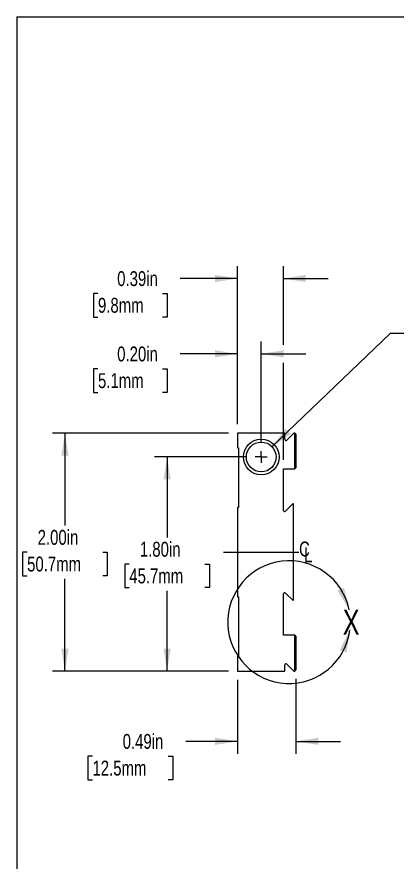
# Model space of a CAD drawing. Header units: inches. Extents: x 0.1 to 10.9, y 0 to 8.5.
# Drawn here: x 0.062 to 2.191, y 3.717 to 8.451 of the extents above; entities that cross this region are included whole.
import ezdxf

# ---------------------------------------------------------------- set-up
doc = ezdxf.new("R2010")
doc.units = ezdxf.units.IN
doc.header["$MEASUREMENT"] = 0
doc.linetypes.add('CENTERX2', pattern=[0.8, 0.5, -0.1, 0.1, -0.1])
doc.styles.add('SLDTEXTSTYLE0', font='TXT', dxfattribs={"width": 0.75})
doc.dimstyles.new('SLDDIMSTYLE10', dxfattribs={"dimtxt": 0.083333, "dimasz": 0.125, "dimexe": 0, "dimexo": 0.0625, "dimgap": 0.020833, "dimtad": 0, "dimtih": 1, "dimtoh": 1, "dimlfac": 1.5, "dimrnd": 1e-09, "dimdsep": 46, "dimtxsty": 'SLDTEXTSTYLE0', "dimsah": 1, "dimcen": 0, "dimadec": 0, "dimazin": 2, "dimtfac": 1, "dimtofl": 0, "dimtmove": 0, "dimatfit": 3, "dimfxl": 1, "dimfrac": 2, "dimtolj": 1, "dimtzin": 12, "dimarcsym": 0})
doc.dimstyles.new('SLDDIMSTYLE4', dxfattribs={"dimtxt": 0.083333, "dimasz": 0.125, "dimexe": 0, "dimexo": 0.0625, "dimgap": 0.020833, "dimtad": 0, "dimtih": 1, "dimtoh": 1, "dimlfac": 1.5, "dimrnd": 1e-09, "dimzin": 4, "dimdsep": 46, "dimtxsty": 'SLDTEXTSTYLE0', "dimsah": 1, "dimcen": 0.09, "dimadec": 0, "dimazin": 1, "dimtfac": 1, "dimtofl": 0, "dimtmove": 0, "dimatfit": 3, "dimfxl": 1, "dimfrac": 2, "dimtolj": 1, "dimtzin": 12, "dimarcsym": 0})
doc.dimstyles.new('SLDDIMSTYLE8', dxfattribs={"dimtxt": 0.083333, "dimasz": 0.125, "dimexe": 0, "dimexo": 0.0625, "dimgap": 0.020833, "dimtad": 0, "dimtih": 1, "dimtoh": 1, "dimlfac": 1.5, "dimrnd": 1e-09, "dimdsep": 46, "dimtxsty": 'SLDTEXTSTYLE0', "dimsah": 1, "dimcen": 0.09, "dimadec": 0, "dimazin": 2, "dimtfac": 1, "dimtmove": 0, "dimatfit": 0, "dimfxl": 1, "dimfrac": 2, "dimtolj": 1, "dimtzin": 12, "dimarcsym": 0})
doc.dimstyles.new('SLDDIMSTYLE9', dxfattribs={"dimtxt": 0.083333, "dimasz": 0.125, "dimexe": 0, "dimexo": 0.0625, "dimgap": 0.020833, "dimtad": 0, "dimtih": 1, "dimtoh": 1, "dimlfac": 1.5, "dimrnd": 1e-09, "dimzin": 0, "dimdsep": 46, "dimtxsty": 'SLDTEXTSTYLE0', "dimsah": 1, "dimcen": 0.09, "dimadec": 0, "dimazin": 0, "dimtfac": 1, "dimtmove": 0, "dimatfit": 0, "dimfxl": 1, "dimfrac": 2, "dimtolj": 1, "dimtzin": 12, "dimarcsym": 0})

# ---------------------------------------------------------------- blocks, each defined once
blk = doc.blocks.new('SW_SYMBOL_MOD_CL')
at = {"color": 0, "linetype": 'Continuous', "lineweight": 0, "char_height": 30.8, "attachment_point": 5, "style": 'SLDTEXTSTYLE0'}
for s, insert in [('C', (15.7, 23.6)), ('L', (23.6, 11.8))]:
    blk.add_mtext(s, dxfattribs=dict(at, insert=insert))
blk = doc.blocks.new('_D_15')
at = {"color": 7, "linetype": 'Continuous', "lineweight": 0}
for p, q in [((1.2972, 6.1693), (1.2972, 7.0555)), ((1.5552, 6.6136), (1.5552, 7.0555)), ((1.2972, 6.9855), (0.9768, 6.9855)), ((1.5552, 6.9855), (1.8052, 6.9855)), ((0.5163, 6.9023), (0.491, 6.9023)), ((0.491, 6.9023), (0.491, 6.7699)), ((0.8785, 6.9023), (0.9038, 6.9023)), ((0.9038, 6.9023), (0.9038, 6.7699)), ((0.491, 6.7699), (0.5163, 6.7699)), ((0.9038, 6.7699), (0.8785, 6.7699)), ((1.5552, 5.9693), (1.5552, 6.5136))]:
    blk.add_line(p, q, dxfattribs=at)
at = {"color": 7, "linetype": 'Continuous', "lineweight": 18}
for points in [[(1.2972, 6.9855), (1.1722, 7.0055), (1.1722, 6.9655)], [(1.5552, 6.9855), (1.6802, 6.9655), (1.6802, 7.0055)]]:
    blk.add_solid(points, dxfattribs=at)
at = {"color": 7, "linetype": 'Continuous', "lineweight": 18, "char_height": 0.08333, "attachment_point": 1, "style": 'SLDTEXTSTYLE0'}
for s, insert in [('0.39in', (0.6238, 7.0267)), ('9.8mm', (0.5163, 6.8773))]:
    blk.add_mtext(s, dxfattribs=dict(at, insert=insert))
blk = doc.blocks.new('_D_16')
at = {"color": 7, "linetype": 'Continuous', "lineweight": 0}
for p, q in [((1.2972, 4.7373), (1.2972, 4.3236)), ((1.6252, 4.744), (1.6252, 4.3236)), ((1.2972, 4.3936), (1.0076, 4.3936)), ((1.6252, 4.3936), (1.8752, 4.3936)), ((0.4855, 4.3105), (0.4602, 4.3105)), ((0.4602, 4.3105), (0.4602, 4.1781)), ((0.9093, 4.3105), (0.9346, 4.3105)), ((0.9346, 4.3105), (0.9346, 4.1781)), ((0.4602, 4.1781), (0.4855, 4.1781)), ((0.9346, 4.1781), (0.9093, 4.1781))]:
    blk.add_line(p, q, dxfattribs=at)
at = {"color": 7, "linetype": 'Continuous', "lineweight": 18}
for points in [[(1.2972, 4.3936), (1.1722, 4.4136), (1.1722, 4.3736)], [(1.6252, 4.3936), (1.7502, 4.3736), (1.7502, 4.4136)]]:
    blk.add_solid(points, dxfattribs=at)
at = {"color": 7, "linetype": 'Continuous', "lineweight": 18, "char_height": 0.08333, "attachment_point": 1, "style": 'SLDTEXTSTYLE0'}
for s, insert in [('0.49in', (0.6546, 4.4348)), ('12.5mm', (0.4855, 4.2855))]:
    blk.add_mtext(s, dxfattribs=dict(at, insert=insert))
blk = doc.blocks.new('_D_17')
at = {"color": 7, "linetype": 'Continuous', "lineweight": 0}
for p, q in [((1.2972, 6.1693), (1.2972, 6.6336)), ((1.4305, 6.0693), (1.4305, 6.6336)), ((1.2972, 6.5636), (0.9768, 6.5636)), ((1.4305, 6.5636), (1.6805, 6.5636)), ((0.5163, 6.4804), (0.491, 6.4804)), ((0.491, 6.4804), (0.491, 6.348)), ((0.8785, 6.4804), (0.9038, 6.4804)), ((0.9038, 6.4804), (0.9038, 6.348)), ((0.491, 6.348), (0.5163, 6.348)), ((0.9038, 6.348), (0.8785, 6.348))]:
    blk.add_line(p, q, dxfattribs=at)
at = {"color": 7, "linetype": 'Continuous', "lineweight": 18}
for points in [[(1.2972, 6.5636), (1.1722, 6.5836), (1.1722, 6.5436)], [(1.4305, 6.5636), (1.5555, 6.5436), (1.5555, 6.5836)]]:
    blk.add_solid(points, dxfattribs=at)
at = {"color": 7, "linetype": 'Continuous', "lineweight": 18, "char_height": 0.08333, "attachment_point": 1, "style": 'SLDTEXTSTYLE0'}
for s, insert in [('0.20in', (0.6238, 6.6048)), ('5.1mm', (0.5163, 6.4554))]:
    blk.add_mtext(s, dxfattribs=dict(at, insert=insert))
blk = doc.blocks.new('_D_18')
at = {"color": 7, "linetype": 'Continuous', "lineweight": 0}
for p, q in [((1.2472, 6.1193), (0.2612, 6.1193)), ((0.3312, 6.1193), (0.3312, 5.6026)), ((0.1194, 5.4533), (0.094, 5.4533)), ((0.094, 5.4533), (0.094, 5.3209)), ((0.5431, 5.4533), (0.5685, 5.4533)), ((0.5685, 5.4533), (0.5685, 5.3209)), ((0.094, 5.3209), (0.1194, 5.3209)), ((0.3312, 4.7873), (0.3312, 5.304)), ((0.5685, 5.3209), (0.5431, 5.3209)), ((1.2472, 4.7873), (0.2612, 4.7873))]:
    blk.add_line(p, q, dxfattribs=at)
at = {"color": 7, "linetype": 'Continuous', "lineweight": 18}
for points in [[(0.3312, 6.1193), (0.3112, 5.9943), (0.3512, 5.9943)], [(0.3312, 4.7873), (0.3512, 4.9123), (0.3112, 4.9123)]]:
    blk.add_solid(points, dxfattribs=at)
at = {"color": 7, "linetype": 'Continuous', "lineweight": 18, "char_height": 0.08333, "attachment_point": 1, "style": 'SLDTEXTSTYLE0'}
for s, insert in [('2.00in', (0.1785, 5.5776)), ('50.7mm', (0.1194, 5.4283))]:
    blk.add_mtext(s, dxfattribs=dict(at, insert=insert))
blk = doc.blocks.new('_D_19')
at = {"color": 7, "linetype": 'Continuous', "lineweight": 0}
for p, q in [((1.3472, 5.986), (0.8335, 5.986)), ((0.9035, 5.986), (0.9035, 5.536)), ((0.6916, 5.3867), (0.6663, 5.3867)), ((0.6663, 5.3867), (0.6663, 5.2543)), ((1.1154, 5.3867), (1.1407, 5.3867)), ((1.1407, 5.3867), (1.1407, 5.2543)), ((0.6663, 5.2543), (0.6916, 5.2543)), ((1.1407, 5.2543), (1.1154, 5.2543)), ((0.9035, 4.7873), (0.9035, 5.2374)), ((1.2472, 4.7873), (0.8335, 4.7873))]:
    blk.add_line(p, q, dxfattribs=at)
at = {"color": 7, "linetype": 'Continuous', "lineweight": 18}
for points in [[(0.9035, 5.986), (0.8835, 5.861), (0.9235, 5.861)], [(0.9035, 4.7873), (0.9235, 4.9123), (0.8835, 4.9123)]]:
    blk.add_solid(points, dxfattribs=at)
at = {"color": 7, "linetype": 'Continuous', "lineweight": 18, "char_height": 0.08333, "attachment_point": 1, "style": 'SLDTEXTSTYLE0'}
for s, insert in [('1.80in', (0.7508, 5.511)), ('45.7mm', (0.6916, 5.3617))]:
    blk.add_mtext(s, dxfattribs=dict(at, insert=insert))
blk = doc.blocks.new('_D_20')
at = {"color": 7, "linetype": 'Continuous', "lineweight": 0}
for p, q in [((1.4907, 6.0436), (2.1544, 6.6786)), ((2.1544, 6.6786), (2.3044, 6.6786))]:
    blk.add_line(p, q, dxfattribs=at)
at = {"color": 7, "linetype": 'Continuous', "lineweight": 18}
blk.add_solid([(1.4907, 6.0436), (1.5949, 6.1156), (1.5672, 6.1445)], dxfattribs=at)
at = {"color": 7, "linetype": 'Continuous', "lineweight": 18, "attachment_point": 1, "style": 'SLDTEXTSTYLE0'}
for s, insert, char_height in [('%%c', (2.3044, 6.7165), 0.08333), ('0.25', (2.4301, 6.7165), 0.08333), ('in[', (2.6456, 6.7165), 0.08333), ('%%c', (2.7746, 6.7165), 0.08333), ('6.4mm]', (2.9004, 6.7165), 0.08333), ('0.50in[12.7mm] DEEP', (2.3356, 6.5841), 0.083333), ('BOTH SIDES', (2.3356, 6.4517), 0.08333)]:
    blk.add_mtext(s, dxfattribs=dict(at, insert=insert, char_height=char_height))
blk = doc.blocks.new('SW_CENTERMARKSYMBOL_9')
at = {"color": 0, "linetype": 'Continuous', "lineweight": 18}
for q in [(-0.0333, 0), (0, 0.0333), (0, -0.0333), (0.0333, 0)]:
    blk.add_line((0, 0), q, dxfattribs=at)

msp = doc.modelspace()

# ---------------------------------------------------------------- linework, layer by layer
at = {"color": 7, "linetype": 'Continuous', "lineweight": 18}
for p, q in [((0.0622, 8.4506), (10.9445, 8.4506)), ((0.0622, 8.4506), (0.0622, 0.0356)), ((1.2972, 6.1193), (1.2972, 6.0367)), ((1.5625, 6.1193), (1.2972, 6.1193)), ((1.5625, 6.0853), (1.5625, 6.1193)), ((1.6127, 6.1193), (1.5739, 6.0806)), ((1.6185, 6.1193), (1.6127, 6.1193)), ((1.6185, 5.9193), (1.6185, 6.1193)), ((1.6185, 6.1193), (1.6252, 6.1127)), ((1.6252, 6.1127), (1.6252, 5.926)), ((1.2972, 6.0367), (1.3039, 6.0367)), ((1.3039, 6.0367), (1.3039, 5.7033)), ((1.5552, 5.9193), (1.6185, 5.9193)), ((1.5552, 5.6871), (1.5552, 5.9193)), ((1.6185, 5.9193), (1.6252, 5.926)), ((1.2972, 5.7033), (1.2972, 5.2033)), ((1.3039, 5.7033), (1.2972, 5.7033)), ((1.6071, 5.7229), (1.5666, 5.6823)), ((1.6119, 5.7229), (1.6071, 5.7229)), ((1.6119, 5.1857), (1.6119, 5.7229)), ((1.5552, 4.9873), (1.5552, 5.2196)), ((1.5666, 5.2243), (1.6085, 5.1824)), ((1.2972, 5.2033), (1.3039, 5.2033)), ((1.3039, 5.2033), (1.3039, 4.87)), ((1.6085, 5.1824), (1.6119, 5.1857)), ((1.6185, 4.9873), (1.5552, 4.9873)), ((1.6185, 4.7873), (1.6185, 4.9873)), ((1.6185, 4.9873), (1.6252, 4.9807)), ((1.6252, 4.9807), (1.6252, 4.794)), ((1.3039, 4.87), (1.2972, 4.87)), ((1.2972, 4.87), (1.2972, 4.7873)), ((1.6253, 4.8483), (1.6252, 4.8483)), ((1.2972, 4.7873), (1.5625, 4.7873)), ((1.5625, 4.7873), (1.5625, 4.8214)), ((1.5739, 4.8261), (1.6127, 4.7873)), ((1.6127, 4.7873), (1.6185, 4.7873)), ((1.6185, 4.7873), (1.6252, 4.794))]:
    msp.add_line(p, q, dxfattribs=at)
at = {"color": 7, "linetype": 'CENTERX2', "lineweight": 18, "ltscale": 2.666667}
msp.add_line((1.2184, 5.4533), (1.6413, 5.4533), dxfattribs=at)
at = {"color": 7, "linetype": 'Continuous', "lineweight": 18}
for radius in [0.1, 0.0833]:
    msp.add_circle((1.4305, 5.986), radius, dxfattribs=at)
for centre, radius, start, end in [((1.5692, 6.0853), 0.00667, 180, 315), ((1.5619, 5.6871), 0.00667, 180, 315), ((1.5865, 5.0612), 0.3435, 11.6557, 352.4968), ((1.5619, 5.2196), 0.00667, 45, 180), ((1.5692, 4.8214), 0.00667, 45, 180)]:
    msp.add_arc(centre, radius, start, end, dxfattribs=at)
for points in [[(1.9229, 5.1306), (1.8947, 5.254), (1.8576, 5.239)], [(1.9271, 5.0163), (1.8698, 4.9035), (1.9079, 4.8912)]]:
    msp.add_solid(points, dxfattribs=at)

# ---------------------------------------------------------------- block references
at = {"color": 7, "linetype": 'Continuous', "lineweight": 0}
msp.add_blockref('SW_CENTERMARKSYMBOL_9', (1.4305, 5.986), dxfattribs=at)
at = {"color": 7, "linetype": 'Continuous', "lineweight": 0, "xscale": 0.0027037109, "yscale": 0.0027037109, "zscale": 0.0027037109}
msp.add_blockref('SW_SYMBOL_MOD_CL', (1.6301, 5.4063), dxfattribs=at)

# ---------------------------------------------------------------- texts
at = {"color": 7, "linetype": 'Continuous', "lineweight": 18, "insert": (1.8877, 5.1306), "char_height": 0.1389, "attachment_point": 1, "style": 'SLDTEXTSTYLE0'}
msp.add_mtext('X', dxfattribs=at)

# ---------------------------------------------------------------- dimensions: what is measured, and where the dimension line sits
at = {"color": 7, "linetype": 'Continuous', "lineweight": 18}
for base, p1, p2, dimstyle, picture, middle in [((1.5552, 6.9855), (1.2972, 6.1193), (1.5552, 5.9193), 'SLDDIMSTYLE8', '_D_15', (0.6974, 6.9855)), ((1.4305, 6.5636), (1.2972, 6.1193), (1.4305, 6.0193), 'SLDDIMSTYLE9', '_D_17', (0.6974, 6.5636)), ((1.6252, 4.3936), (1.2972, 4.7873), (1.6252, 4.794), 'SLDDIMSTYLE8', '_D_16', (0.6974, 4.3936))]:
    dim = msp.add_linear_dim(base=base, p1=p1, p2=p2, dimstyle=dimstyle, dxfattribs=at)
    dim.commit()
    dim.dimension.update_dxf_attribs({"geometry": picture, "text_midpoint": middle, "dimtype": 160})
dim = msp.add_diameter_dim_2p(p1=(1.3703, 5.9284), p2=(1.4907, 6.0436), text='<>in[%%c6.4mm]\\P 0.50in[12.7mm] DEEP\\P BOTH SIDES', dimstyle='SLDDIMSTYLE10', dxfattribs=at)
dim.commit()
dim.dimension.update_dxf_attribs({"geometry": '_D_20', "text_midpoint": (2.8725, 6.6786), "dimtype": 163})
for base, p2, picture, middle in [((0.3312, 6.1193), (1.2972, 6.1193), '_D_18', (0.3312, 5.4533)), ((0.9035, 5.986), (1.3972, 5.986), '_D_19', (0.9035, 5.3867))]:
    dim = msp.add_linear_dim(base=base, p1=(1.2972, 4.7873), p2=p2, angle=90, dimstyle='SLDDIMSTYLE4', dxfattribs=at)
    dim.commit()
    dim.dimension.update_dxf_attribs({"geometry": picture, "text_midpoint": middle, "dimtype": 160})

doc.saveas('drawing.dxf')
